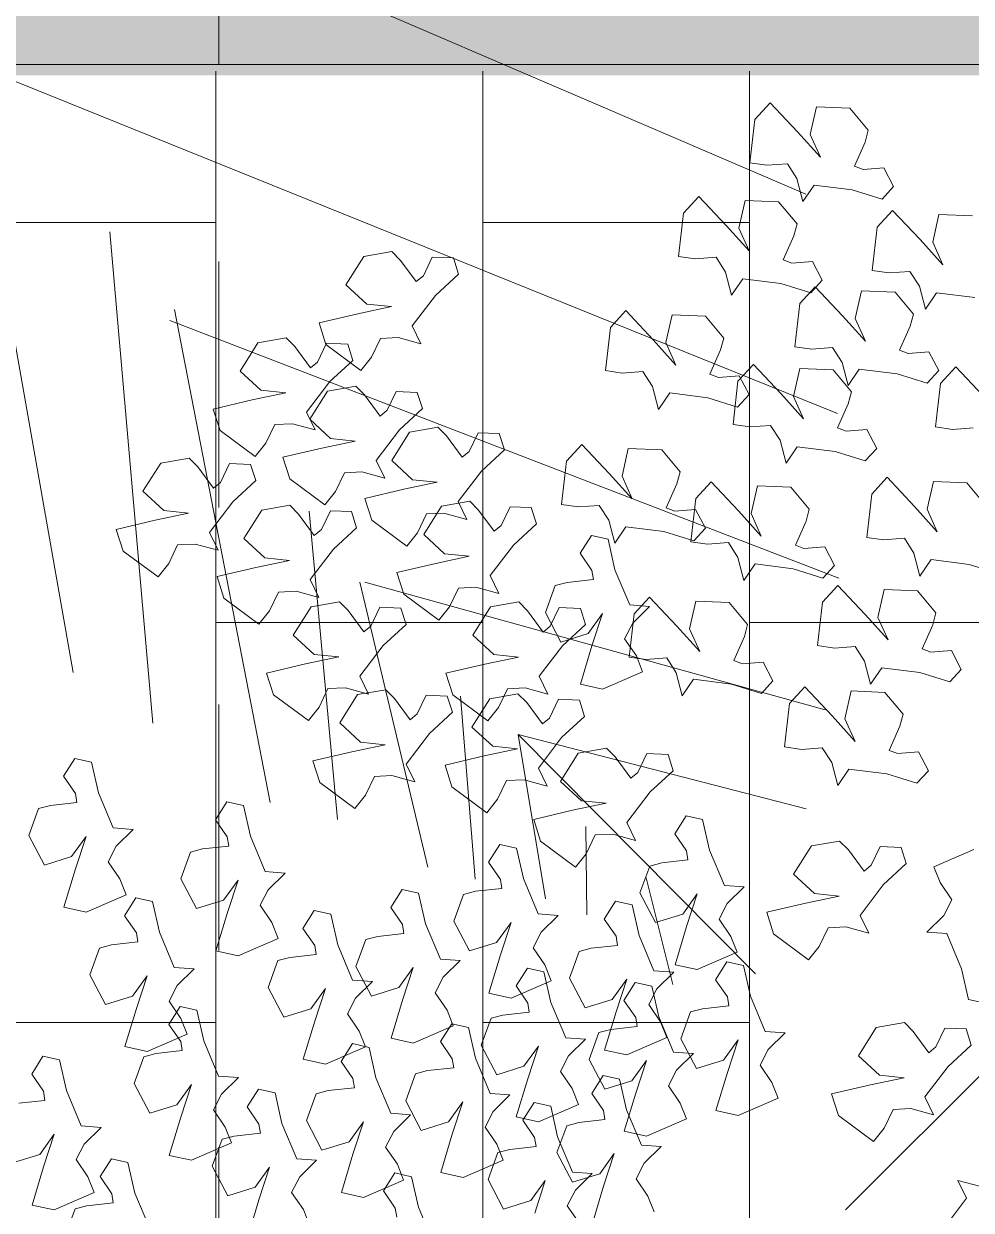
# Model space of a CAD drawing. Header units: metres. Extents: x 8 to 2416, y -346 to 476.
# Drawn here: x 26.952 to 27.434, y 45.972 to 46.574 of the extents above; entities that cross this region are included whole.
import ezdxf

# ---------------------------------------------------------------- set-up
doc = ezdxf.new("R2010")
doc.units = ezdxf.units.M
doc.linetypes.add('0', pattern=[0])
doc.linetypes.add('HIDDEN2', pattern=[0.1875, 0.125, -0.0625])
doc.layers.get('0').update_dxf_attribs({"color": 250, "linetype": '0', "lineweight": 20})
for name, color, linetype, lineweight in [('ARBOLES', 86, 'Continuous', 0), ('baños', 140, 'Continuous', 0), ('piso', 253, 'Continuous', 0)]:
    doc.layers.add(name, color=color, linetype=linetype, lineweight=lineweight)
doc.layers.add('grama', color=7, linetype='Continuous', lineweight=0, true_color=0x698c45)
doc.layers.add('Techos 1', color=7, linetype='HIDDEN2', lineweight=9, true_color=0x42391a)
doc.layers.add('hatch piso', color=253, linetype='Continuous', lineweight=0, transparency=0.7)

# ---------------------------------------------------------------- blocks, each defined once
blk = doc.blocks.new('palma a')
at = {"layer": 'ARBOLES', "color": 87, "true_color": 0x4f6a34}
for p, q in [((1165.58377, 91.1931), (1166.22926, 90.9156)), ((1165.69904, 91.00762), (1165.7683, 90.61453)), ((1165.6973, 91.0007), (1166.24912, 90.77763)), ((1165.79149, 90.89186), (1165.81845, 90.58264)), ((1165.82922, 90.83609), (1166.25003, 90.67403)), ((1165.83207, 90.84302), (1165.89236, 90.53274)), ((1166.24912, 90.77763), (1166.24912, 90.77763)), ((1165.91688, 90.71613), (1165.93474, 90.52216)), ((1165.9487, 90.67138), (1165.9914, 90.49217)), ((1165.95183, 90.6714), (1166.24144, 90.59107)), ((1166.01213, 90.59973), (1166.02122, 90.48449)), ((1166.04822, 90.57555), (1166.06558, 90.4721)), ((1166.04822, 90.57555), (1166.19757, 90.42492)), ((1166.04822, 90.57555), (1166.22954, 90.5288)), ((1166.09092, 90.51778), (1166.09141, 90.46204)), ((1166.12889, 90.48543), (1166.14564, 90.41831))]:
    blk.add_line(p, q, dxfattribs=at)
blk = doc.blocks.new('TREES')
at = {"layer": 'ARBOLES', "color": 252, "true_color": 0x8da178}
for p, q in [((-0.02161, 0.17486), (-0.02471, 0.17078)), ((-0.01485, 0.16891), (-0.02161, 0.17486)), ((-0.01112, 0.1749), (-0.01194, 0.16854)), ((-0.00358, 0.17531), (-0.01112, 0.1749)), ((0.00101, 0.17078), (-0.00358, 0.17531)), ((-0.02471, 0.17078), (-0.02491, 0.16095)), ((-0.00918, 0.16367), (-0.01485, 0.16891)), ((0.00054, 0.16802), (0.00101, 0.17078)), ((-0.01194, 0.16854), (-0.00918, 0.16367)), ((-0.00134, 0.16237), (0.00054, 0.16802)), ((-0.02491, 0.16095), (-0.02107, 0.16073)), ((-0.02107, 0.16073), (-0.01644, 0.16153)), ((-0.01644, 0.16153), (-0.014, 0.1584)), ((0.00066, 0.16182), (-0.00134, 0.16237)), ((0.00528, 0.16262), (0.00066, 0.16182)), ((0.00788, 0.15862), (0.00528, 0.16262)), ((-0.014, 0.1584), (-0.01216, 0.15338)), ((0.00556, 0.15556), (0.00788, 0.15862)), ((-0.01216, 0.15338), (-0.01, 0.1573)), ((-0.01, 0.1573), (-0.00136, 0.15702)), ((-0.00136, 0.15702), (0.00556, 0.15556)), ((-0.01762, 0.15277), (-0.02516, 0.15237)), ((-0.01303, 0.14824), (-0.01762, 0.15277)), ((0.00817, 0.15327), (0.00508, 0.14919)), ((0.01493, 0.14732), (0.00817, 0.15327)), ((0.01866, 0.15331), (0.01784, 0.14695)), ((0.0262, 0.15372), (0.01866, 0.15331)), ((-0.03565, 0.15233), (-0.03874, 0.14824)), ((-0.02889, 0.14637), (-0.03565, 0.15233)), ((-0.02516, 0.15237), (-0.02598, 0.146)), ((-0.03874, 0.14824), (-0.03895, 0.13841)), ((-0.01349, 0.14549), (-0.01303, 0.14824)), ((0.00508, 0.14919), (0.00487, 0.13936)), ((0.02061, 0.14208), (0.01493, 0.14732)), ((-0.02321, 0.14113), (-0.02889, 0.14637)), ((-0.02598, 0.146), (-0.02321, 0.14113)), ((-0.01538, 0.13983), (-0.01349, 0.14549)), ((0.01784, 0.14695), (0.02061, 0.14208)), ((-0.01338, 0.13928), (-0.01538, 0.13983)), ((-0.00875, 0.14008), (-0.01338, 0.13928)), ((-0.00616, 0.13608), (-0.00875, 0.14008)), ((0.00487, 0.13936), (0.00872, 0.13914)), ((0.00872, 0.13914), (0.01334, 0.13994)), ((0.01334, 0.13994), (0.01579, 0.13681)), ((-0.03895, 0.13841), (-0.0351, 0.1382)), ((-0.0351, 0.1382), (-0.03048, 0.139)), ((-0.03048, 0.139), (-0.02803, 0.13587)), ((0.01579, 0.13681), (0.01762, 0.13179)), ((-0.02803, 0.13587), (-0.0262, 0.13084)), ((-0.0262, 0.13084), (-0.02404, 0.13476)), ((-0.02404, 0.13476), (-0.01539, 0.13448)), ((-0.01539, 0.13448), (-0.00847, 0.13303)), ((-0.00759, 0.13449), (-0.01069, 0.1304)), ((-0.00847, 0.13303), (-0.00616, 0.13608)), ((-0.00083, 0.12853), (-0.00759, 0.13449)), ((0.0029, 0.13452), (0.00207, 0.12816)), ((0.01044, 0.13493), (0.0029, 0.13452)), ((0.01502, 0.1304), (0.01044, 0.13493)), ((0.01762, 0.13179), (0.01978, 0.13571)), ((0.01978, 0.13571), (0.02843, 0.13543)), ((-0.10965, 0.13172), (-0.11306, 0.12498)), ((-0.10343, 0.13343), (-0.10965, 0.13172)), ((-0.10127, 0.13165), (-0.10343, 0.13343)), ((-0.09732, 0.12719), (-0.10127, 0.13165)), ((-0.09422, 0.13305), (-0.09584, 0.12864)), ((-0.08946, 0.1333), (-0.09422, 0.13305)), ((-0.08797, 0.12976), (-0.08946, 0.1333)), ((-0.09584, 0.12864), (-0.09732, 0.12719)), ((-0.0927, 0.1245), (-0.08797, 0.12976)), ((-0.01069, 0.1304), (-0.01089, 0.12057)), ((0.00484, 0.12329), (-0.00083, 0.12853)), ((0.01456, 0.12764), (0.01502, 0.1304)), ((0.00207, 0.12816), (0.00484, 0.12329)), ((0.01267, 0.12199), (0.01456, 0.12764)), ((-0.11306, 0.12498), (-0.10796, 0.12109)), ((-0.09726, 0.11716), (-0.0927, 0.1245)), ((-0.04966, 0.12511), (-0.05276, 0.12102)), ((-0.0429, 0.11916), (-0.04966, 0.12511)), ((-0.03917, 0.12515), (-0.04, 0.11878)), ((-0.03163, 0.12556), (-0.03917, 0.12515)), ((-0.02704, 0.12103), (-0.03163, 0.12556)), ((-0.10236, 0.12105), (-0.10974, 0.11876)), ((-0.10796, 0.12109), (-0.10236, 0.12105)), ((-0.05276, 0.12102), (-0.05296, 0.11119)), ((-0.02751, 0.11827), (-0.02704, 0.12103)), ((-0.01089, 0.12057), (-0.00705, 0.12035)), ((-0.00705, 0.12035), (-0.00242, 0.12116)), ((-0.00242, 0.12116), (0.00002, 0.11803)), ((0.01467, 0.12144), (0.01267, 0.12199)), ((0.0193, 0.12224), (0.01467, 0.12144)), ((0.02189, 0.11824), (0.0193, 0.12224)), ((-0.10974, 0.11876), (-0.11827, 0.11588)), ((-0.03723, 0.11392), (-0.0429, 0.11916)), ((-0.04, 0.11878), (-0.03723, 0.11392)), ((-0.0294, 0.11262), (-0.02751, 0.11827)), ((0.00002, 0.11803), (0.00185, 0.113)), ((0.01958, 0.11519), (0.02189, 0.11824)), ((0.02569, 0.11947), (0.02259, 0.11538)), ((0.03245, 0.11351), (0.02569, 0.11947)), ((-0.11827, 0.11588), (-0.11628, 0.11116)), ((-0.09494, 0.11332), (-0.09726, 0.11716)), ((-0.01986, 0.11572), (-0.02296, 0.11163)), ((-0.0131, 0.10977), (-0.01986, 0.11572)), ((-0.00937, 0.11576), (-0.01019, 0.10939)), ((-0.00183, 0.11616), (-0.00937, 0.11576)), ((0.00276, 0.11163), (-0.00183, 0.11616)), ((0.00185, 0.113), (0.00402, 0.11692)), ((0.00402, 0.11692), (0.01266, 0.11664)), ((0.01266, 0.11664), (0.01958, 0.11519)), ((0.02259, 0.11538), (0.02239, 0.10555)), ((-0.10577, 0.10929), (-0.10414, 0.11369)), ((-0.10414, 0.11369), (-0.10021, 0.11425)), ((-0.10021, 0.11425), (-0.09494, 0.11332)), ((-0.0274, 0.11207), (-0.0294, 0.11262)), ((-0.02277, 0.11287), (-0.0274, 0.11207)), ((-0.02017, 0.10887), (-0.02277, 0.11287)), ((-0.13157, 0.11013), (-0.13498, 0.10339)), ((-0.12535, 0.11184), (-0.13157, 0.11013)), ((-0.12319, 0.11006), (-0.12535, 0.11184)), ((-0.11924, 0.1056), (-0.12319, 0.11006)), ((-0.11614, 0.11146), (-0.11776, 0.10705)), ((-0.11628, 0.11116), (-0.10787, 0.10607)), ((-0.11138, 0.11171), (-0.11614, 0.11146)), ((-0.10989, 0.10817), (-0.11138, 0.11171)), ((-0.05296, 0.11119), (-0.04912, 0.11098)), ((-0.04912, 0.11098), (-0.04449, 0.11178)), ((-0.04449, 0.11178), (-0.04205, 0.10865)), ((-0.02296, 0.11163), (-0.02316, 0.1018)), ((0.00229, 0.10888), (0.00276, 0.11163)), ((-0.11462, 0.10291), (-0.10989, 0.10817)), ((-0.10787, 0.10607), (-0.10577, 0.10929)), ((-0.04205, 0.10865), (-0.04022, 0.10362)), ((-0.04022, 0.10362), (-0.03805, 0.10755)), ((-0.03805, 0.10755), (-0.02941, 0.10727)), ((-0.02941, 0.10727), (-0.02249, 0.10581)), ((-0.02249, 0.10581), (-0.02017, 0.10887)), ((-0.00743, 0.10452), (-0.0131, 0.10977)), ((-0.01019, 0.10939), (-0.00743, 0.10452)), ((0.00041, 0.10322), (0.00229, 0.10888)), ((-0.11776, 0.10705), (-0.11924, 0.1056)), ((0.02239, 0.10555), (0.02623, 0.10534)), ((0.02623, 0.10534), (0.03086, 0.10614)), ((-0.13498, 0.10339), (-0.12988, 0.0995)), ((-0.11918, 0.09557), (-0.11462, 0.10291)), ((-0.10869, 0.10246), (-0.11491, 0.10075)), ((-0.10654, 0.10068), (-0.10869, 0.10246)), ((-0.09949, 0.10209), (-0.10111, 0.09768)), ((-0.09473, 0.10233), (-0.09949, 0.10209)), ((-0.09324, 0.0988), (-0.09473, 0.10233)), ((-0.02316, 0.1018), (-0.01932, 0.10159)), ((-0.01932, 0.10159), (-0.01469, 0.10239)), ((-0.01469, 0.10239), (-0.01225, 0.09926)), ((0.0024, 0.10267), (0.00041, 0.10322)), ((0.00703, 0.10347), (0.0024, 0.10267)), ((0.00963, 0.09947), (0.00703, 0.10347)), ((-0.12428, 0.09946), (-0.13166, 0.09717)), ((-0.12988, 0.0995), (-0.12428, 0.09946)), ((-0.11491, 0.10075), (-0.11833, 0.09402)), ((-0.10259, 0.09622), (-0.10654, 0.10068)), ((-0.01225, 0.09926), (-0.01041, 0.09423)), ((0.00731, 0.09642), (0.00963, 0.09947)), ((-0.13166, 0.09717), (-0.14019, 0.09429)), ((-0.10111, 0.09768), (-0.10259, 0.09622)), ((-0.09796, 0.09354), (-0.09324, 0.0988)), ((-0.01041, 0.09423), (-0.00825, 0.09816)), ((-0.00825, 0.09816), (0.00039, 0.09787)), ((0.00039, 0.09787), (0.00731, 0.09642)), ((-0.14019, 0.09429), (-0.1382, 0.08957)), ((-0.11686, 0.09173), (-0.11918, 0.09557)), ((-0.11833, 0.09402), (-0.11323, 0.09013)), ((-0.08941, 0.09494), (-0.09563, 0.09324)), ((-0.08726, 0.09316), (-0.08941, 0.09494)), ((-0.08021, 0.09457), (-0.08183, 0.09016)), ((-0.07545, 0.09481), (-0.08021, 0.09457)), ((-0.07396, 0.09128), (-0.07545, 0.09481)), ((-0.05666, 0.09413), (-0.05976, 0.09004)), ((-0.0499, 0.08818), (-0.05666, 0.09413)), ((-0.04617, 0.09417), (-0.04699, 0.0878)), ((-0.03863, 0.09457), (-0.04617, 0.09417)), ((-0.03404, 0.09004), (-0.03863, 0.09457)), ((-0.12768, 0.0877), (-0.12606, 0.0921)), ((-0.12606, 0.0921), (-0.12213, 0.09266)), ((-0.12213, 0.09266), (-0.11686, 0.09173)), ((-0.10253, 0.08619), (-0.09796, 0.09354)), ((-0.09563, 0.09324), (-0.09905, 0.0865)), ((-0.0833, 0.0887), (-0.08726, 0.09316)), ((-0.07868, 0.08602), (-0.07396, 0.09128)), ((0.01256, 0.09318), (0.00946, 0.08909)), ((0.01932, 0.08723), (0.01256, 0.09318)), ((0.02305, 0.09322), (0.02222, 0.08685)), ((0.03059, 0.09363), (0.02305, 0.09322)), ((0.03517, 0.08909), (0.03059, 0.09363)), ((-0.1382, 0.08957), (-0.12979, 0.08448)), ((-0.10763, 0.09009), (-0.11501, 0.08779)), ((-0.11323, 0.09013), (-0.10763, 0.09009)), ((-0.08183, 0.09016), (-0.0833, 0.0887)), ((-0.05976, 0.09004), (-0.05996, 0.08021)), ((-0.03451, 0.08729), (-0.03404, 0.09004)), ((-0.02688, 0.08848), (-0.02998, 0.0844)), ((-0.02012, 0.08253), (-0.02688, 0.08848)), ((-0.01639, 0.08852), (-0.01721, 0.08216)), ((-0.00885, 0.08893), (-0.01639, 0.08852)), ((-0.00426, 0.0844), (-0.00885, 0.08893)), ((0.00946, 0.08909), (0.00926, 0.07926)), ((-0.12979, 0.08448), (-0.12768, 0.0877)), ((-0.11501, 0.08779), (-0.12354, 0.08492)), ((-0.10021, 0.08235), (-0.10253, 0.08619)), ((-0.09905, 0.0865), (-0.09394, 0.08261)), ((-0.08324, 0.07867), (-0.07868, 0.08602)), ((-0.04423, 0.08293), (-0.0499, 0.08818)), ((-0.04699, 0.0878), (-0.04423, 0.08293)), ((-0.03639, 0.08163), (-0.03451, 0.08729)), ((0.02499, 0.08198), (0.01932, 0.08723)), ((0.02222, 0.08685), (0.02499, 0.08198)), ((-0.12354, 0.08492), (-0.12155, 0.08019)), ((-0.10941, 0.08273), (-0.10548, 0.08328)), ((-0.10548, 0.08328), (-0.10021, 0.08235)), ((-0.02998, 0.0844), (-0.03018, 0.07457)), ((-0.00472, 0.08164), (-0.00426, 0.0844)), ((-0.15083, 0.08104), (-0.15425, 0.07431)), ((-0.14461, 0.08275), (-0.15083, 0.08104)), ((-0.14246, 0.08097), (-0.14461, 0.08275)), ((-0.13851, 0.07651), (-0.14246, 0.08097)), ((-0.13541, 0.08237), (-0.13703, 0.07796)), ((-0.13065, 0.08262), (-0.13541, 0.08237)), ((-0.12916, 0.07909), (-0.13065, 0.08262)), ((-0.11103, 0.07832), (-0.10941, 0.08273)), ((-0.08835, 0.08257), (-0.09572, 0.08028)), ((-0.09394, 0.08261), (-0.08835, 0.08257)), ((-0.05612, 0.08), (-0.05149, 0.0808)), ((-0.05149, 0.0808), (-0.04905, 0.07767)), ((-0.0344, 0.08108), (-0.03639, 0.08163)), ((-0.02977, 0.08188), (-0.0344, 0.08108)), ((-0.02717, 0.07788), (-0.02977, 0.08188)), ((-0.01445, 0.07729), (-0.02012, 0.08253)), ((-0.01721, 0.08216), (-0.01445, 0.07729)), ((-0.00661, 0.07599), (-0.00472, 0.08164)), ((-0.13703, 0.07796), (-0.13851, 0.07651)), ((-0.13388, 0.07382), (-0.12916, 0.07909)), ((-0.12155, 0.08019), (-0.11314, 0.0751)), ((-0.11314, 0.0751), (-0.11103, 0.07832)), ((-0.09572, 0.08028), (-0.10426, 0.0774)), ((-0.08066, 0.07898), (-0.08688, 0.07727)), ((-0.08093, 0.07484), (-0.08324, 0.07867)), ((-0.07851, 0.0772), (-0.08066, 0.07898)), ((-0.07146, 0.0786), (-0.07308, 0.07419)), ((-0.0667, 0.07885), (-0.07146, 0.0786)), ((-0.06521, 0.07532), (-0.0667, 0.07885)), ((-0.05996, 0.08021), (-0.05612, 0.08)), ((-0.04905, 0.07767), (-0.04722, 0.07264)), ((-0.02949, 0.07483), (-0.02717, 0.07788)), ((0.00926, 0.07926), (0.0131, 0.07905)), ((0.0131, 0.07905), (0.01773, 0.07985)), ((0.01773, 0.07985), (0.02017, 0.07672)), ((-0.10426, 0.0774), (-0.10227, 0.07267)), ((-0.09175, 0.0708), (-0.09013, 0.07521)), ((-0.08688, 0.07727), (-0.0903, 0.07054)), ((-0.09013, 0.07521), (-0.0862, 0.07576)), ((-0.0862, 0.07576), (-0.08093, 0.07484)), ((-0.07456, 0.07274), (-0.07851, 0.0772)), ((-0.06993, 0.07005), (-0.06521, 0.07532)), ((-0.04722, 0.07264), (-0.04505, 0.07657)), ((-0.04505, 0.07657), (-0.03641, 0.07628)), ((-0.03641, 0.07628), (-0.02949, 0.07483)), ((-0.02634, 0.07435), (-0.02171, 0.07515)), ((-0.02171, 0.07515), (-0.01926, 0.07202)), ((-0.00461, 0.07544), (-0.00661, 0.07599)), ((0.00002, 0.07624), (-0.00461, 0.07544)), ((0.00261, 0.07224), (0.00002, 0.07624)), ((0.02017, 0.07672), (0.022, 0.07169)), ((0.022, 0.07169), (0.02417, 0.07562)), ((0.02417, 0.07562), (0.03281, 0.07534)), ((0.03281, 0.07534), (0.03973, 0.07388)), ((-0.15425, 0.07431), (-0.14915, 0.07041)), ((-0.13844, 0.06648), (-0.13388, 0.07382)), ((-0.12718, 0.07257), (-0.1306, 0.06584)), ((-0.12096, 0.07428), (-0.12718, 0.07257)), ((-0.11881, 0.0725), (-0.12096, 0.07428)), ((-0.11486, 0.06804), (-0.11881, 0.0725)), ((-0.11176, 0.0739), (-0.11338, 0.0695)), ((-0.107, 0.07415), (-0.11176, 0.0739)), ((-0.10551, 0.07062), (-0.107, 0.07415)), ((-0.10227, 0.07267), (-0.09385, 0.06758)), ((-0.07308, 0.07419), (-0.07456, 0.07274)), ((-0.0526, 0.07388), (-0.05477, 0.06963)), ((-0.0488, 0.0734), (-0.0526, 0.07388)), ((-0.0466, 0.06668), (-0.0488, 0.0734)), ((-0.03018, 0.07457), (-0.02634, 0.07435)), ((-0.14355, 0.07037), (-0.15093, 0.06808)), ((-0.14915, 0.07041), (-0.14355, 0.07037)), ((-0.11023, 0.06535), (-0.10551, 0.07062)), ((-0.09385, 0.06758), (-0.09175, 0.0708)), ((-0.0903, 0.07054), (-0.0852, 0.06664)), ((-0.07449, 0.06271), (-0.06993, 0.07005)), ((-0.05477, 0.06963), (-0.05176, 0.06602)), ((-0.01926, 0.07202), (-0.01743, 0.06699)), ((-0.01743, 0.06699), (-0.01527, 0.07092)), ((-0.01527, 0.07092), (-0.00663, 0.07064)), ((-0.00663, 0.07064), (0.00029, 0.06918)), ((0.00029, 0.06918), (0.00261, 0.07224)), ((-0.15093, 0.06808), (-0.15946, 0.0652)), ((-0.11338, 0.0695), (-0.11486, 0.06804)), ((0.00379, 0.06784), (0.00069, 0.06375)), ((0.01055, 0.06189), (0.00379, 0.06784)), ((0.01428, 0.06788), (0.01346, 0.06151)), ((0.02182, 0.06829), (0.01428, 0.06788)), ((0.02641, 0.06375), (0.02182, 0.06829)), ((-0.15946, 0.0652), (-0.15747, 0.06048)), ((-0.13613, 0.06264), (-0.13844, 0.06648)), ((-0.1306, 0.06584), (-0.1255, 0.06194)), ((-0.1148, 0.05801), (-0.11023, 0.06535)), ((-0.08697, 0.06431), (-0.09551, 0.06143)), ((-0.0796, 0.0666), (-0.08697, 0.06431)), ((-0.0852, 0.06664), (-0.0796, 0.0666)), ((-0.05176, 0.06602), (-0.05124, 0.06402)), ((-0.04252, 0.05906), (-0.0466, 0.06668)), ((-0.14695, 0.05861), (-0.14533, 0.06302)), ((-0.14533, 0.06302), (-0.1414, 0.06357)), ((-0.1414, 0.06357), (-0.13613, 0.06264)), ((-0.1199, 0.0619), (-0.12728, 0.05961)), ((-0.1255, 0.06194), (-0.1199, 0.0619)), ((-0.07218, 0.05887), (-0.07449, 0.06271)), ((-0.0597, 0.06185), (-0.06133, 0.05561)), ((-0.05708, 0.06282), (-0.0597, 0.06185)), ((-0.05124, 0.06402), (-0.05708, 0.06282)), ((-0.02023, 0.06172), (-0.02777, 0.06131)), ((-0.01564, 0.05718), (-0.02023, 0.06172)), ((0.00069, 0.06375), (0.00049, 0.05392)), ((0.01622, 0.05665), (0.01055, 0.06189)), ((0.02594, 0.061), (0.02641, 0.06375)), ((-0.15747, 0.06048), (-0.14906, 0.05539)), ((-0.12728, 0.05961), (-0.13581, 0.05674)), ((-0.09551, 0.06143), (-0.09352, 0.05671)), ((-0.083, 0.05484), (-0.08138, 0.05925)), ((-0.08138, 0.05925), (-0.07745, 0.0598)), ((-0.07745, 0.0598), (-0.07218, 0.05887)), ((-0.03804, 0.05914), (-0.04252, 0.05906)), ((-0.04148, 0.05504), (-0.03804, 0.05914)), ((-0.03826, 0.06127), (-0.04136, 0.05718)), ((-0.0315, 0.05532), (-0.03826, 0.06127)), ((-0.02777, 0.06131), (-0.02859, 0.05494)), ((0.01346, 0.06151), (0.01622, 0.05665)), ((0.02406, 0.05535), (0.02594, 0.061)), ((-0.14906, 0.05539), (-0.14695, 0.05861)), ((-0.13581, 0.05674), (-0.13382, 0.05201)), ((-0.11248, 0.05417), (-0.1148, 0.05801)), ((-0.09352, 0.05671), (-0.08511, 0.05162)), ((-0.06751, 0.05739), (-0.07373, 0.05568)), ((-0.06536, 0.05561), (-0.06751, 0.05739)), ((-0.05831, 0.05701), (-0.05993, 0.0526)), ((-0.05355, 0.05726), (-0.05831, 0.05701)), ((-0.05206, 0.05373), (-0.05355, 0.05726)), ((-0.05128, 0.05175), (-0.04845, 0.05658)), ((-0.04845, 0.05658), (-0.05015, 0.04905)), ((-0.04136, 0.05718), (-0.04156, 0.04735)), ((-0.01611, 0.05443), (-0.01564, 0.05718)), ((-0.1233, 0.05014), (-0.12168, 0.05455)), ((-0.12168, 0.05455), (-0.11775, 0.0551)), ((-0.11775, 0.0551), (-0.11248, 0.05417)), ((-0.10781, 0.05364), (-0.11403, 0.05193)), ((-0.10566, 0.05186), (-0.10781, 0.05364)), ((-0.08511, 0.05162), (-0.083, 0.05484)), ((-0.07373, 0.05568), (-0.07715, 0.04895)), ((-0.0614, 0.05115), (-0.06536, 0.05561)), ((-0.06133, 0.05561), (-0.0572, 0.04928)), ((-0.05678, 0.04846), (-0.05206, 0.05373)), ((-0.04297, 0.05136), (-0.04148, 0.05504)), ((-0.02583, 0.05007), (-0.0315, 0.05532)), ((-0.02859, 0.05494), (-0.02583, 0.05007)), ((-0.01799, 0.04878), (-0.01611, 0.05443)), ((0.00049, 0.05392), (0.00433, 0.05371)), ((0.00433, 0.05371), (0.00896, 0.05451)), ((0.00896, 0.05451), (0.0114, 0.05138)), ((0.02605, 0.0548), (0.02406, 0.05535)), ((0.03068, 0.0556), (0.02605, 0.0548)), ((0.03328, 0.0516), (0.03068, 0.0556)), ((-0.13382, 0.05201), (-0.12541, 0.04692)), ((-0.11403, 0.05193), (-0.11745, 0.0452)), ((-0.1017, 0.0474), (-0.10566, 0.05186)), ((-0.09861, 0.05326), (-0.10023, 0.04885)), ((-0.09385, 0.05351), (-0.09861, 0.05326)), ((-0.09236, 0.04998), (-0.09385, 0.05351)), ((-0.05993, 0.0526), (-0.0614, 0.05115)), ((-0.0572, 0.04928), (-0.05128, 0.05175)), ((-0.03996, 0.04775), (-0.04297, 0.05136)), ((0.0114, 0.05138), (0.01324, 0.04635)), ((0.03096, 0.04854), (0.03328, 0.0516)), ((-0.12541, 0.04692), (-0.1233, 0.05014)), ((-0.10023, 0.04885), (-0.1017, 0.0474)), ((-0.09708, 0.04471), (-0.09236, 0.04998)), ((-0.07715, 0.04895), (-0.07204, 0.04505)), ((-0.06134, 0.04112), (-0.05678, 0.04846)), ((-0.05015, 0.04905), (-0.05193, 0.04022)), ((-0.016, 0.04822), (-0.01799, 0.04878)), ((-0.01137, 0.04902), (-0.016, 0.04822)), ((-0.00877, 0.04502), (-0.01137, 0.04902)), ((0.01324, 0.04635), (0.0154, 0.05028)), ((0.0154, 0.05028), (0.02404, 0.05)), ((0.02404, 0.05), (0.03096, 0.04854)), ((-0.04156, 0.04735), (-0.03772, 0.04714)), ((-0.03822, 0.04432), (-0.03996, 0.04775)), ((-0.03772, 0.04714), (-0.03309, 0.04794)), ((-0.03309, 0.04794), (-0.03065, 0.04481)), ((-0.11745, 0.0452), (-0.11235, 0.0413)), ((-0.10164, 0.03737), (-0.09708, 0.04471)), ((-0.06645, 0.04501), (-0.07382, 0.04272)), ((-0.07204, 0.04505), (-0.06645, 0.04501)), ((-0.04684, 0.03958), (-0.03822, 0.04432)), ((-0.03065, 0.04481), (-0.02881, 0.03978)), ((-0.02881, 0.03978), (-0.02665, 0.04371)), ((-0.02665, 0.04371), (-0.01801, 0.04343)), ((-0.01801, 0.04343), (-0.01109, 0.04197)), ((-0.01109, 0.04197), (-0.00877, 0.04502)), ((-0.00146, 0.04438), (-0.00456, 0.04029)), ((0.0053, 0.03842), (-0.00146, 0.04438)), ((0.00903, 0.04442), (0.00821, 0.03805)), ((0.01657, 0.04482), (0.00903, 0.04442)), ((0.02116, 0.04029), (0.01657, 0.04482)), ((-0.10675, 0.04126), (-0.11412, 0.03897)), ((-0.11235, 0.0413), (-0.10675, 0.04126)), ((-0.07382, 0.04272), (-0.08236, 0.03984)), ((-0.05903, 0.03728), (-0.06134, 0.04112)), ((-0.05193, 0.04022), (-0.04684, 0.03958)), ((-0.00456, 0.04029), (-0.00476, 0.03046)), ((0.02069, 0.03754), (0.02116, 0.04029)), ((-0.11412, 0.03897), (-0.12266, 0.03609)), ((-0.08236, 0.03984), (-0.08037, 0.03512)), ((-0.06985, 0.03325), (-0.06823, 0.03766)), ((-0.06823, 0.03766), (-0.0643, 0.03821)), ((-0.0643, 0.03821), (-0.05903, 0.03728)), ((0.01097, 0.03318), (0.0053, 0.03842)), ((0.00821, 0.03805), (0.01097, 0.03318)), ((0.01881, 0.03188), (0.02069, 0.03754)), ((-0.12266, 0.03609), (-0.12067, 0.03137)), ((-0.09554, 0.03487), (-0.10176, 0.03316)), ((-0.09933, 0.03353), (-0.10164, 0.03737)), ((-0.09339, 0.03309), (-0.09554, 0.03487)), ((-0.08037, 0.03512), (-0.07195, 0.03003)), ((-0.07198, 0.03504), (-0.0754, 0.0283)), ((-0.06576, 0.03674), (-0.07198, 0.03504)), ((-0.06361, 0.03497), (-0.06576, 0.03674)), ((-0.05965, 0.03051), (-0.06361, 0.03497)), ((-0.05656, 0.03637), (-0.05818, 0.03196)), ((-0.0518, 0.03662), (-0.05656, 0.03637)), ((-0.05031, 0.03308), (-0.0518, 0.03662)), ((-0.11015, 0.0295), (-0.10853, 0.03391)), ((-0.10853, 0.03391), (-0.1046, 0.03446)), ((-0.10176, 0.03316), (-0.10518, 0.02643)), ((-0.1046, 0.03446), (-0.09933, 0.03353)), ((-0.08944, 0.02863), (-0.09339, 0.03309)), ((-0.08634, 0.03449), (-0.08796, 0.03009)), ((-0.08158, 0.03474), (-0.08634, 0.03449)), ((-0.08009, 0.03121), (-0.08158, 0.03474)), ((-0.07195, 0.03003), (-0.06985, 0.03325)), ((-0.05503, 0.02782), (-0.05031, 0.03308)), ((0.02543, 0.03213), (0.02081, 0.03133)), ((0.02803, 0.02813), (0.02543, 0.03213)), ((-0.12067, 0.03137), (-0.11226, 0.02628)), ((-0.11226, 0.02628), (-0.11015, 0.0295)), ((-0.08796, 0.03009), (-0.08944, 0.02863)), ((-0.08481, 0.02594), (-0.08009, 0.03121)), ((-0.05818, 0.03196), (-0.05965, 0.03051)), ((-0.00476, 0.03046), (-0.00092, 0.03025)), ((-0.00092, 0.03025), (0.00371, 0.03105)), ((0.00371, 0.03105), (0.00615, 0.02792)), ((0.02081, 0.03133), (0.01881, 0.03188)), ((-0.0754, 0.0283), (-0.07029, 0.02441)), ((-0.05959, 0.02047), (-0.05503, 0.02782)), ((0.00615, 0.02792), (0.00799, 0.02289)), ((0.00799, 0.02289), (0.01015, 0.02681)), ((0.01015, 0.02681), (0.01879, 0.02653)), ((0.02571, 0.02508), (0.02803, 0.02813)), ((-0.10518, 0.02643), (-0.10008, 0.02253)), ((-0.08938, 0.0186), (-0.08481, 0.02594)), ((-0.0647, 0.02437), (-0.07207, 0.02208)), ((-0.07029, 0.02441), (-0.0647, 0.02437)), ((-0.05095, 0.0247), (-0.05436, 0.01796)), ((-0.04473, 0.0264), (-0.05095, 0.0247)), ((-0.04257, 0.02462), (-0.04473, 0.0264)), ((-0.03862, 0.02016), (-0.04257, 0.02462)), ((-0.03552, 0.02603), (-0.03714, 0.02162)), ((-0.03076, 0.02627), (-0.03552, 0.02603)), ((-0.02927, 0.02274), (-0.03076, 0.02627)), ((0.01879, 0.02653), (0.02571, 0.02508)), ((-0.09448, 0.0225), (-0.10186, 0.0202)), ((-0.10008, 0.02253), (-0.09448, 0.0225)), ((-0.07207, 0.02208), (-0.08061, 0.0192)), ((-0.03714, 0.02162), (-0.03862, 0.02016)), ((-0.03399, 0.01748), (-0.02927, 0.02274)), ((-0.10186, 0.0202), (-0.11039, 0.01733)), ((-0.08061, 0.0192), (-0.07862, 0.01447)), ((-0.05728, 0.01664), (-0.05959, 0.02047)), ((-0.11039, 0.01733), (-0.1084, 0.0126)), ((-0.08706, 0.01476), (-0.08938, 0.0186)), ((-0.0681, 0.01261), (-0.06648, 0.01701)), ((-0.06648, 0.01701), (-0.06255, 0.01757)), ((-0.06255, 0.01757), (-0.05728, 0.01664)), ((-0.05436, 0.01796), (-0.04926, 0.01407)), ((-0.03856, 0.01013), (-0.03399, 0.01748)), ((-0.09788, 0.01073), (-0.09626, 0.01514)), ((-0.09626, 0.01514), (-0.09233, 0.01569)), ((-0.09233, 0.01569), (-0.08706, 0.01476)), ((-0.07862, 0.01447), (-0.07021, 0.00938)), ((-0.04366, 0.01403), (-0.05104, 0.01174)), ((-0.04926, 0.01407), (-0.04366, 0.01403)), ((-0.16389, 0.01286), (-0.16606, 0.00861)), ((-0.16009, 0.01238), (-0.16389, 0.01286)), ((-0.15789, 0.00566), (-0.16009, 0.01238)), ((-0.1084, 0.0126), (-0.09999, 0.00751)), ((-0.09999, 0.00751), (-0.09788, 0.01073)), ((-0.07021, 0.00938), (-0.0681, 0.01261)), ((-0.05104, 0.01174), (-0.05957, 0.00886)), ((-0.02543, 0.01286), (-0.0276, 0.00861)), ((-0.02163, 0.01238), (-0.02543, 0.01286)), ((-0.01943, 0.00566), (-0.02163, 0.01238)), ((0.03991, 0.01142), (0.03129, 0.00668)), ((-0.16606, 0.00861), (-0.16305, 0.005)), ((-0.05957, 0.00886), (-0.05758, 0.00413)), ((-0.03624, 0.0063), (-0.03856, 0.01013)), ((-0.0276, 0.00861), (-0.02459, 0.005)), ((0.00337, 0.00875), (-0.00005, 0.00202)), ((0.00959, 0.01046), (0.00337, 0.00875)), ((0.01174, 0.00868), (0.00959, 0.01046)), ((0.0157, 0.00422), (0.01174, 0.00868)), ((0.0188, 0.01008), (0.01717, 0.00567)), ((0.02356, 0.01033), (0.0188, 0.01008)), ((0.02504, 0.0068), (0.02356, 0.01033)), ((-0.15381, -0.00196), (-0.15789, 0.00566)), ((-0.12884, 0.00629), (-0.13101, 0.00204)), ((-0.12504, 0.00581), (-0.12884, 0.00629)), ((-0.12284, -0.00091), (-0.12504, 0.00581)), ((-0.04706, 0.00226), (-0.04544, 0.00667)), ((-0.04544, 0.00667), (-0.04151, 0.00722)), ((-0.04151, 0.00722), (-0.03624, 0.0063)), ((-0.01535, -0.00196), (-0.01943, 0.00566)), ((0.01717, 0.00567), (0.0157, 0.00422)), ((0.02032, 0.00153), (0.02504, 0.0068)), ((0.03129, 0.00668), (0.03303, 0.00325)), ((-0.16253, 0.003), (-0.16837, 0.0018)), ((-0.16305, 0.005), (-0.16253, 0.003)), ((-0.05758, 0.00413), (-0.04917, -0.00096)), ((-0.02407, 0.003), (-0.02991, 0.0018)), ((-0.02459, 0.005), (-0.02407, 0.003)), ((0.03303, 0.00325), (0.03604, -0.00036)), ((-0.17098, 0.00083), (-0.17261, -0.00541)), ((-0.16837, 0.0018), (-0.17098, 0.00083)), ((-0.13101, 0.00204), (-0.128, -0.00157)), ((-0.06662, 0.00254), (-0.06879, -0.00171)), ((-0.06282, 0.00206), (-0.06662, 0.00254)), ((-0.06062, -0.00466), (-0.06282, 0.00206)), ((-0.04917, -0.00096), (-0.04706, 0.00226)), ((-0.03253, 0.00083), (-0.03416, -0.00541)), ((-0.02991, 0.0018), (-0.03253, 0.00083)), ((-0.00005, 0.00202), (0.00506, -0.00188)), ((0.01576, -0.00581), (0.02032, 0.00153)), ((-0.14933, -0.00188), (-0.15381, -0.00196)), ((-0.15277, -0.00598), (-0.14933, -0.00188)), ((-0.128, -0.00157), (-0.12748, -0.00357)), ((-0.11876, -0.00854), (-0.12284, -0.00091)), ((-0.06879, -0.00171), (-0.06578, -0.00532)), ((-0.01087, -0.00188), (-0.01535, -0.00196)), ((-0.01431, -0.00598), (-0.01087, -0.00188)), ((0.01066, -0.00192), (0.00328, -0.00421)), ((0.00506, -0.00188), (0.01066, -0.00192)), ((0.03604, -0.00036), (0.03455, -0.00404)), ((-0.16257, -0.00927), (-0.15973, -0.00444)), ((-0.15973, -0.00444), (-0.16144, -0.01197)), ((-0.13332, -0.00477), (-0.13593, -0.00574)), ((-0.12748, -0.00357), (-0.13332, -0.00477)), ((-0.06578, -0.00532), (-0.06526, -0.00732)), ((-0.05654, -0.01229), (-0.06062, -0.00466)), ((-0.02411, -0.00927), (-0.02128, -0.00444)), ((-0.02128, -0.00444), (-0.02298, -0.01197)), ((0.00328, -0.00421), (-0.00526, -0.00709)), ((0.03455, -0.00404), (0.03111, -0.00814)), ((-0.17261, -0.00541), (-0.16849, -0.01174)), ((-0.15426, -0.00966), (-0.15277, -0.00598)), ((-0.13593, -0.00574), (-0.13756, -0.01198)), ((-0.06526, -0.00732), (-0.0711, -0.00852)), ((-0.03945, -0.0078), (-0.04162, -0.01205)), ((-0.03565, -0.00828), (-0.03945, -0.0078)), ((-0.03416, -0.00541), (-0.03004, -0.01174)), ((-0.0158, -0.00966), (-0.01431, -0.00598)), ((-0.00526, -0.00709), (-0.00327, -0.01181)), ((0.01808, -0.00965), (0.01576, -0.00581)), ((-0.16849, -0.01174), (-0.16257, -0.00927)), ((-0.15125, -0.01327), (-0.15426, -0.00966)), ((-0.11428, -0.00845), (-0.11876, -0.00854)), ((-0.11772, -0.01255), (-0.11428, -0.00845)), ((-0.08765, -0.00968), (-0.08982, -0.01393)), ((-0.08385, -0.01016), (-0.08765, -0.00968)), ((-0.08165, -0.01688), (-0.08385, -0.01016)), ((-0.07371, -0.00949), (-0.07534, -0.01573)), ((-0.0711, -0.00852), (-0.07371, -0.00949)), ((-0.03345, -0.015), (-0.03565, -0.00828)), ((-0.03004, -0.01174), (-0.02411, -0.00927)), ((-0.01279, -0.01327), (-0.0158, -0.00966)), ((0.00725, -0.01368), (0.00887, -0.00927)), ((0.00887, -0.00927), (0.0128, -0.00872)), ((0.0128, -0.00872), (0.01808, -0.00965)), ((0.03111, -0.00814), (0.03559, -0.00805)), ((0.03559, -0.00805), (0.03967, -0.01568)), ((-0.16144, -0.01197), (-0.16321, -0.0208)), ((-0.14951, -0.0167), (-0.15125, -0.01327)), ((-0.13756, -0.01198), (-0.13344, -0.01831)), ((-0.12752, -0.01584), (-0.12468, -0.01101)), ((-0.12468, -0.01101), (-0.12639, -0.01854)), ((-0.1192, -0.01623), (-0.11772, -0.01255)), ((-0.05206, -0.0122), (-0.05654, -0.01229)), ((-0.0555, -0.0163), (-0.05206, -0.0122)), ((-0.04162, -0.01205), (-0.03861, -0.01566)), ((-0.02298, -0.01197), (-0.02476, -0.0208)), ((-0.01106, -0.0167), (-0.01279, -0.01327)), ((-0.00327, -0.01181), (0.00515, -0.0169)), ((-0.13344, -0.01831), (-0.12752, -0.01584)), ((-0.08982, -0.01393), (-0.08681, -0.01753)), ((-0.07534, -0.01573), (-0.07122, -0.02206)), ((-0.0653, -0.01959), (-0.06246, -0.01476)), ((-0.06246, -0.01476), (-0.06417, -0.02229)), ((-0.03861, -0.01566), (-0.03809, -0.01767)), ((-0.02937, -0.02263), (-0.03345, -0.015)), ((0.00515, -0.0169), (0.00725, -0.01368)), ((0.03967, -0.01568), (0.04187, -0.0224)), ((-0.15813, -0.02144), (-0.14951, -0.0167)), ((-0.14724, -0.01718), (-0.14941, -0.02142)), ((-0.14344, -0.01766), (-0.14724, -0.01718)), ((-0.14124, -0.02438), (-0.14344, -0.01766)), ((-0.12639, -0.01854), (-0.12816, -0.02737)), ((-0.1162, -0.01984), (-0.1192, -0.01623)), ((-0.10692, -0.01625), (-0.10909, -0.0205)), ((-0.10312, -0.01673), (-0.10692, -0.01625)), ((-0.10092, -0.02345), (-0.10312, -0.01673)), ((-0.08681, -0.01753), (-0.08629, -0.01954)), ((-0.07757, -0.0245), (-0.08165, -0.01688)), ((-0.05698, -0.01998), (-0.0555, -0.0163)), ((-0.03809, -0.01767), (-0.04393, -0.01886)), ((-0.01967, -0.02144), (-0.01106, -0.0167)), ((-0.16321, -0.0208), (-0.15813, -0.02144)), ((-0.11446, -0.02327), (-0.1162, -0.01984)), ((-0.10909, -0.0205), (-0.10608, -0.02411)), ((-0.09213, -0.02073), (-0.09475, -0.02171)), ((-0.08629, -0.01954), (-0.09213, -0.02073)), ((-0.07122, -0.02206), (-0.0653, -0.01959)), ((-0.05398, -0.02359), (-0.05698, -0.01998)), ((-0.04654, -0.01983), (-0.04818, -0.02607)), ((-0.04393, -0.01886), (-0.04654, -0.01983)), ((-0.02476, -0.0208), (-0.01967, -0.02144)), ((-0.01317, -0.01907), (-0.01533, -0.02332)), ((-0.00936, -0.01955), (-0.01317, -0.01907)), ((-0.00716, -0.02627), (-0.00936, -0.01955)), ((-0.14941, -0.02142), (-0.1464, -0.02503)), ((-0.12307, -0.02801), (-0.11446, -0.02327)), ((-0.09684, -0.03107), (-0.10092, -0.02345)), ((-0.09475, -0.02171), (-0.09638, -0.02795)), ((-0.06417, -0.02229), (-0.06594, -0.03112)), ((-0.05224, -0.02702), (-0.05398, -0.02359)), ((-0.02489, -0.02254), (-0.02937, -0.02263)), ((-0.02833, -0.02664), (-0.02489, -0.02254)), ((-0.01533, -0.02332), (-0.01233, -0.02693)), ((0.04187, -0.0224), (0.04567, -0.02288)), ((-0.1464, -0.02503), (-0.14588, -0.02704)), ((-0.13716, -0.032), (-0.14124, -0.02438)), ((-0.10556, -0.02611), (-0.1114, -0.0273)), ((-0.10608, -0.02411), (-0.10556, -0.02611)), ((-0.07309, -0.02441), (-0.07757, -0.0245)), ((-0.07653, -0.02852), (-0.07309, -0.02441)), ((-0.05785, -0.0247), (-0.06002, -0.02894)), ((-0.05405, -0.02517), (-0.05785, -0.0247)), ((-0.05185, -0.0319), (-0.05405, -0.02517)), ((-0.04818, -0.02607), (-0.04405, -0.0324)), ((-0.03813, -0.02993), (-0.0353, -0.0251)), ((-0.0353, -0.0251), (-0.037, -0.03263)), ((-0.03332, -0.02564), (-0.03548, -0.02989)), ((-0.02951, -0.02612), (-0.03332, -0.02564)), ((-0.02982, -0.03032), (-0.02833, -0.02664)), ((-0.02731, -0.03284), (-0.02951, -0.02612)), ((-0.00309, -0.0339), (-0.00716, -0.02627)), ((-0.15433, -0.02921), (-0.15596, -0.03545)), ((-0.15172, -0.02823), (-0.15433, -0.02921)), ((-0.14588, -0.02704), (-0.15172, -0.02823)), ((-0.12816, -0.02737), (-0.12307, -0.02801)), ((-0.11401, -0.02828), (-0.11564, -0.03452)), ((-0.1114, -0.0273), (-0.11401, -0.02828)), ((-0.09638, -0.02795), (-0.09226, -0.03427)), ((-0.08633, -0.0318), (-0.0835, -0.02697)), ((-0.0835, -0.02697), (-0.0852, -0.03451)), ((-0.07802, -0.0322), (-0.07653, -0.02852)), ((-0.06085, -0.03176), (-0.05224, -0.02702)), ((-0.06002, -0.02894), (-0.05701, -0.03255)), ((-0.0118, -0.02893), (-0.01764, -0.03013)), ((-0.01233, -0.02693), (-0.0118, -0.02893)), ((0.02799, -0.02897), (0.02177, -0.03068)), ((0.03015, -0.03075), (0.02799, -0.02897)), ((0.0372, -0.02935), (0.03558, -0.03376)), ((0.04196, -0.0291), (0.0372, -0.02935)), ((0.04344, -0.03263), (0.04196, -0.0291)), ((-0.13268, -0.03191), (-0.13716, -0.032)), ((-0.13612, -0.03601), (-0.13268, -0.03191)), ((-0.09236, -0.03099), (-0.09684, -0.03107)), ((-0.0958, -0.03509), (-0.09236, -0.03099)), ((-0.09226, -0.03427), (-0.08633, -0.0318)), ((-0.06594, -0.03112), (-0.06085, -0.03176)), ((-0.04777, -0.03952), (-0.05185, -0.0319)), ((-0.04405, -0.0324), (-0.03813, -0.02993)), ((-0.03548, -0.02989), (-0.03248, -0.0335)), ((-0.02681, -0.03393), (-0.02982, -0.03032)), ((-0.02026, -0.0311), (-0.02189, -0.03734)), ((-0.01764, -0.03013), (-0.02026, -0.0311)), ((0.02177, -0.03068), (0.01835, -0.03741)), ((0.0341, -0.03521), (0.03015, -0.03075)), ((-0.14592, -0.0393), (-0.14308, -0.03447)), ((-0.14308, -0.03447), (-0.14479, -0.04201)), ((-0.11564, -0.03452), (-0.11152, -0.04085)), ((-0.1056, -0.03838), (-0.10276, -0.03355)), ((-0.10276, -0.03355), (-0.10447, -0.04108)), ((-0.0852, -0.03451), (-0.08698, -0.04334)), ((-0.07501, -0.0358), (-0.07802, -0.0322)), ((-0.05649, -0.03456), (-0.06233, -0.03575)), ((-0.05701, -0.03255), (-0.05649, -0.03456)), ((-0.037, -0.03263), (-0.03878, -0.04146)), ((-0.03248, -0.0335), (-0.03196, -0.03551)), ((-0.02324, -0.04047), (-0.02731, -0.03284)), ((-0.02507, -0.03736), (-0.02681, -0.03393)), ((0.0014, -0.03381), (-0.00309, -0.0339)), ((-0.00204, -0.03791), (0.0014, -0.03381)), ((0.03558, -0.03376), (0.0341, -0.03521)), ((0.03872, -0.0379), (0.04344, -0.03263)), ((-0.15596, -0.03545), (-0.15184, -0.04177)), ((-0.1376, -0.03969), (-0.13612, -0.03601)), ((-0.09728, -0.03877), (-0.0958, -0.03509)), ((-0.07328, -0.03924), (-0.07501, -0.0358)), ((-0.06495, -0.03673), (-0.06658, -0.04297)), ((-0.06233, -0.03575), (-0.06495, -0.03673)), ((-0.03779, -0.0367), (-0.04041, -0.03767)), ((-0.03196, -0.03551), (-0.03779, -0.0367)), ((-0.03369, -0.0421), (-0.02507, -0.03736)), ((-0.02189, -0.03734), (-0.01777, -0.04367)), ((-0.01184, -0.0412), (-0.00901, -0.03637)), ((-0.00901, -0.03637), (-0.01072, -0.0439)), ((0.01835, -0.03741), (0.02346, -0.04131)), ((-0.15184, -0.04177), (-0.14592, -0.0393)), ((-0.1346, -0.0433), (-0.1376, -0.03969)), ((-0.11152, -0.04085), (-0.1056, -0.03838)), ((-0.09428, -0.04238), (-0.09728, -0.03877)), ((-0.08189, -0.04398), (-0.07328, -0.03924)), ((-0.07364, -0.03879), (-0.0758, -0.04304)), ((-0.06983, -0.03927), (-0.07364, -0.03879)), ((-0.06763, -0.04599), (-0.06983, -0.03927)), ((-0.04329, -0.03943), (-0.04777, -0.03952)), ((-0.04673, -0.04353), (-0.04329, -0.03943)), ((-0.04041, -0.03767), (-0.04204, -0.04391)), ((-0.00353, -0.04159), (-0.00204, -0.03791)), ((0.03416, -0.04524), (0.03872, -0.0379)), ((-0.14479, -0.04201), (-0.14656, -0.05084)), ((-0.13497, -0.04066), (-0.13714, -0.04491)), ((-0.13117, -0.04114), (-0.13497, -0.04066)), ((-0.12897, -0.04786), (-0.13117, -0.04114)), ((-0.10447, -0.04108), (-0.10624, -0.04991)), ((-0.09254, -0.04581), (-0.09428, -0.04238)), ((-0.05653, -0.04682), (-0.0537, -0.04199)), ((-0.0537, -0.04199), (-0.0554, -0.04953)), ((-0.03878, -0.04146), (-0.03369, -0.0421)), ((-0.01876, -0.04038), (-0.02324, -0.04047)), ((-0.02219, -0.04448), (-0.01876, -0.04038)), ((-0.01777, -0.04367), (-0.01184, -0.0412)), ((-0.00052, -0.0452), (-0.00353, -0.04159)), ((0.02906, -0.04135), (0.02168, -0.04364)), ((0.02346, -0.04131), (0.02906, -0.04135)), ((-0.13714, -0.04491), (-0.13413, -0.04852)), ((-0.13286, -0.04674), (-0.1346, -0.0433)), ((-0.09554, -0.04536), (-0.0977, -0.04961)), ((-0.09173, -0.04584), (-0.09554, -0.04536)), ((-0.08698, -0.04334), (-0.08189, -0.04398)), ((-0.0758, -0.04304), (-0.0728, -0.04664)), ((-0.06658, -0.04297), (-0.06245, -0.04929)), ((-0.04822, -0.04721), (-0.04673, -0.04353)), ((-0.04204, -0.04391), (-0.03792, -0.05024)), ((-0.03199, -0.04777), (-0.02916, -0.04294)), ((-0.02916, -0.04294), (-0.03087, -0.05048)), ((-0.02368, -0.04816), (-0.02219, -0.04448)), ((-0.01072, -0.0439), (-0.01249, -0.05273)), ((0.00121, -0.04863), (-0.00052, -0.0452)), ((0.02168, -0.04364), (0.01314, -0.04652)), ((0.03648, -0.04908), (0.03416, -0.04524)), ((-0.14147, -0.05148), (-0.13286, -0.04674)), ((-0.12489, -0.05549), (-0.12897, -0.04786)), ((-0.10116, -0.05055), (-0.09254, -0.04581)), ((-0.08953, -0.05256), (-0.09173, -0.04584)), ((-0.0728, -0.04664), (-0.07227, -0.04865)), ((-0.06356, -0.05361), (-0.06763, -0.04599)), ((-0.06245, -0.04929), (-0.05653, -0.04682)), ((-0.04521, -0.05082), (-0.04822, -0.04721)), ((-0.03859, -0.04723), (-0.04075, -0.05148)), ((-0.03478, -0.04771), (-0.03859, -0.04723)), ((-0.03792, -0.05024), (-0.03199, -0.04777)), ((-0.03258, -0.05443), (-0.03478, -0.04771)), ((-0.02067, -0.05177), (-0.02368, -0.04816)), ((0.01314, -0.04652), (0.01514, -0.05124)), ((0.02727, -0.0487), (0.03121, -0.04815)), ((0.03121, -0.04815), (0.03648, -0.04908)), ((-0.14656, -0.05084), (-0.14147, -0.05148)), ((-0.13361, -0.05052), (-0.13945, -0.05172)), ((-0.13413, -0.04852), (-0.13361, -0.05052)), ((-0.10624, -0.04991), (-0.10116, -0.05055)), ((-0.0977, -0.04961), (-0.0947, -0.05321)), ((-0.08073, -0.05082), (-0.08236, -0.05706)), ((-0.07811, -0.04984), (-0.08073, -0.05082)), ((-0.07227, -0.04865), (-0.07811, -0.04984)), ((-0.0554, -0.04953), (-0.05718, -0.05836)), ((-0.04347, -0.05426), (-0.04521, -0.05082)), ((-0.03087, -0.05048), (-0.03264, -0.0593)), ((-0.0074, -0.05337), (0.00121, -0.04863)), ((0.02565, -0.05311), (0.02727, -0.0487)), ((-0.14207, -0.05269), (-0.1437, -0.05893)), ((-0.13945, -0.05172), (-0.14207, -0.05269)), ((-0.0947, -0.05321), (-0.09417, -0.05522)), ((-0.08546, -0.06018), (-0.08953, -0.05256)), ((-0.05907, -0.05352), (-0.06356, -0.05361)), ((-0.06251, -0.05762), (-0.05907, -0.05352)), ((-0.04075, -0.05148), (-0.03774, -0.05509)), ((-0.01894, -0.0552), (-0.02067, -0.05177)), ((-0.01249, -0.05273), (-0.0074, -0.05337)), ((0.01514, -0.05124), (0.02355, -0.05633)), ((0.02355, -0.05633), (0.02565, -0.05311)), ((-0.16476, -0.05473), (-0.16692, -0.05898)), ((-0.16095, -0.05521), (-0.16476, -0.05473)), ((-0.15875, -0.06193), (-0.16095, -0.05521)), ((-0.12041, -0.0554), (-0.12489, -0.05549)), ((-0.12385, -0.0595), (-0.12041, -0.0554)), ((-0.09417, -0.05522), (-0.10001, -0.05641)), ((-0.07231, -0.06091), (-0.06948, -0.05608)), ((-0.06948, -0.05608), (-0.07119, -0.06362)), ((-0.05349, -0.05473), (-0.05565, -0.05898)), ((-0.04968, -0.05521), (-0.05349, -0.05473)), ((-0.05209, -0.059), (-0.04347, -0.05426)), ((-0.04748, -0.06193), (-0.04968, -0.05521)), ((-0.03774, -0.05509), (-0.03722, -0.0571)), ((-0.02851, -0.06206), (-0.03258, -0.05443)), ((-0.02755, -0.05994), (-0.01894, -0.0552)), ((-0.13365, -0.06279), (-0.13082, -0.05796)), ((-0.13082, -0.05796), (-0.13252, -0.06549)), ((-0.11569, -0.05756), (-0.11785, -0.0618)), ((-0.11188, -0.05803), (-0.11569, -0.05756)), ((-0.10968, -0.06476), (-0.11188, -0.05803)), ((-0.10263, -0.05739), (-0.10426, -0.06363)), ((-0.10001, -0.05641), (-0.10263, -0.05739)), ((-0.08236, -0.05706), (-0.07824, -0.06338)), ((-0.064, -0.06131), (-0.06251, -0.05762)), ((-0.05718, -0.05836), (-0.05209, -0.059)), ((-0.04306, -0.05829), (-0.04568, -0.05926)), ((-0.03722, -0.0571), (-0.04306, -0.05829)), ((-0.16692, -0.05898), (-0.16391, -0.06259)), ((-0.1437, -0.05893), (-0.13957, -0.06526)), ((-0.12534, -0.06318), (-0.12385, -0.0595)), ((-0.08097, -0.06009), (-0.08546, -0.06018)), ((-0.08441, -0.0642), (-0.08097, -0.06009)), ((-0.07824, -0.06338), (-0.07231, -0.06091)), ((-0.06099, -0.06491), (-0.064, -0.06131)), ((-0.05565, -0.05898), (-0.05265, -0.06259)), ((-0.04568, -0.05926), (-0.04731, -0.0655)), ((-0.03264, -0.0593), (-0.02755, -0.05994)), ((-0.16391, -0.06259), (-0.16339, -0.06459)), ((-0.15468, -0.06956), (-0.15875, -0.06193)), ((-0.13957, -0.06526), (-0.13365, -0.06279)), ((-0.12233, -0.06679), (-0.12534, -0.06318)), ((-0.11785, -0.0618), (-0.11485, -0.06541)), ((-0.10426, -0.06363), (-0.10014, -0.06996)), ((-0.09421, -0.06748), (-0.09138, -0.06266)), ((-0.09138, -0.06266), (-0.09309, -0.07019)), ((-0.0859, -0.06788), (-0.08441, -0.0642)), ((-0.07119, -0.06362), (-0.07296, -0.07245)), ((-0.05265, -0.06259), (-0.05212, -0.06459)), ((-0.04341, -0.06956), (-0.04748, -0.06193)), ((-0.02402, -0.06197), (-0.02851, -0.06206)), ((-0.02746, -0.06607), (-0.02402, -0.06197)), ((0.04333, -0.06329), (0.04565, -0.06712)), ((0.0486, -0.06421), (0.04333, -0.06329)), ((-0.16339, -0.06459), (-0.16923, -0.06579)), ((-0.13252, -0.06549), (-0.1343, -0.07432)), ((-0.12059, -0.07022), (-0.12233, -0.06679)), ((-0.11485, -0.06541), (-0.11432, -0.06742)), ((-0.10561, -0.07238), (-0.10968, -0.06476)), ((-0.06058, -0.06676), (-0.06221, -0.073)), ((-0.05926, -0.06835), (-0.06099, -0.06491)), ((-0.05796, -0.06579), (-0.06058, -0.06676)), ((-0.05212, -0.06459), (-0.05796, -0.06579)), ((-0.04731, -0.0655), (-0.04319, -0.07183)), ((-0.03726, -0.06936), (-0.03443, -0.06453)), ((-0.03443, -0.06453), (-0.03613, -0.07207)), ((-0.02895, -0.06975), (-0.02746, -0.06607)), ((-0.15019, -0.06947), (-0.15468, -0.06956)), ((-0.15363, -0.07357), (-0.15019, -0.06947)), ((-0.12278, -0.06958), (-0.12441, -0.07583)), ((-0.12016, -0.06861), (-0.12278, -0.06958)), ((-0.11432, -0.06742), (-0.12016, -0.06861)), ((-0.10014, -0.06996), (-0.09421, -0.06748)), ((-0.08289, -0.07148), (-0.0859, -0.06788)), ((-0.06787, -0.07309), (-0.05926, -0.06835)), ((-0.03892, -0.06947), (-0.04341, -0.06956)), ((-0.04319, -0.07183), (-0.03726, -0.06936)), ((-0.04236, -0.07357), (-0.03892, -0.06947)), ((0.04565, -0.06712), (0.04108, -0.07447)), ((-0.16343, -0.07686), (-0.1606, -0.07203)), ((-0.1606, -0.07203), (-0.1623, -0.07956)), ((-0.12921, -0.07496), (-0.12059, -0.07022)), ((-0.10113, -0.07229), (-0.10561, -0.07238)), ((-0.10456, -0.07639), (-0.10113, -0.07229)), ((-0.09309, -0.07019), (-0.09486, -0.07902)), ((-0.08116, -0.07492), (-0.08289, -0.07148)), ((-0.05216, -0.07686), (-0.04933, -0.07203)), ((-0.04933, -0.07203), (-0.05103, -0.07956)), ((-0.03613, -0.07207), (-0.03791, -0.08089)), ((-0.02594, -0.07336), (-0.02895, -0.06975)), ((-0.15512, -0.07725), (-0.15363, -0.07357)), ((-0.1343, -0.07432), (-0.12921, -0.07496)), ((-0.11436, -0.07968), (-0.11153, -0.07485)), ((-0.11153, -0.07485), (-0.11324, -0.08239)), ((-0.08977, -0.07966), (-0.08116, -0.07492)), ((-0.08327, -0.07352), (-0.08544, -0.07777)), ((-0.07947, -0.074), (-0.08327, -0.07352)), ((-0.07727, -0.08072), (-0.07947, -0.074)), ((-0.07296, -0.07245), (-0.06787, -0.07309)), ((-0.06221, -0.073), (-0.05809, -0.07933)), ((-0.04385, -0.07725), (-0.04236, -0.07357)), ((-0.02421, -0.07679), (-0.02594, -0.07336)), ((-0.16936, -0.07933), (-0.16343, -0.07686)), ((-0.15211, -0.08086), (-0.15512, -0.07725)), ((-0.14724, -0.07632), (-0.14941, -0.08057)), ((-0.14344, -0.0768), (-0.14724, -0.07632)), ((-0.14124, -0.08352), (-0.14344, -0.0768)), ((-0.12441, -0.07583), (-0.12029, -0.08215)), ((-0.10605, -0.08007), (-0.10456, -0.07639)), ((-0.05809, -0.07933), (-0.05216, -0.07686)), ((-0.04084, -0.08086), (-0.04385, -0.07725)), ((-0.1623, -0.07956), (-0.16408, -0.08839)), ((-0.12029, -0.08215), (-0.11436, -0.07968)), ((-0.10304, -0.08368), (-0.10605, -0.08007)), ((-0.09486, -0.07902), (-0.08977, -0.07966)), ((-0.08544, -0.07777), (-0.08243, -0.08138)), ((-0.15038, -0.08429), (-0.15211, -0.08086)), ((-0.14941, -0.08057), (-0.1464, -0.08418)), ((-0.11324, -0.08239), (-0.11501, -0.09122)), ((-0.08243, -0.08138), (-0.08191, -0.08338)), ((-0.07319, -0.08835), (-0.07727, -0.08072)), ((-0.15899, -0.08903), (-0.15038, -0.08429)), ((-0.1464, -0.08418), (-0.14588, -0.08618)), ((-0.13716, -0.09115), (-0.14124, -0.08352)), ((-0.10131, -0.08711), (-0.10304, -0.08368)), ((-0.15433, -0.08835), (-0.15596, -0.09459)), ((-0.15172, -0.08738), (-0.15433, -0.08835)), ((-0.14588, -0.08618), (-0.15172, -0.08738)), ((-0.16408, -0.08839), (-0.15899, -0.08903))]:
    blk.add_line(p, q, dxfattribs=at)
blk = doc.blocks.new('PL BASE 1N NASAS 09')
at = {"layer": 'piso'}
blk.add_line((-122.39107, -41.64972), (-123.53112, -41.64972), dxfattribs=at)
at = {"layer": 'Techos 1'}
for q in [(-123.33107, -34.34972), (-119.23107, -38.44972)]:
    blk.add_line((-123.33107, -42.54972), q, dxfattribs=at)
blk = doc.blocks.new('PL MUEBLES 1N NASAS 09')
at = {"layer": 'hatch piso'}
h = blk.add_hatch(dxfattribs=at)
h.set_pattern_fill('AR-BRSTD', color=256, scale=0.002, angle=-90)
h.set_pattern_definition([(270, (38.70153, 39.36118), (0.1354836, -2e-17), []), (0, (38.70153, 39.36118), (0.1354836, 0.2032), [0.1354836, -0.1354836])])
edge = h.paths.add_edge_path()
edge.add_line((42.23048, 44.73072), (42.20548, 44.75572))
edge.add_line((42.20548, 44.75572), (42.08047, 44.75572))
edge.add_arc((42.08047, 44.90572), 0.15, 180, 270, ccw=False)
edge.add_line((41.93047, 44.90572), (41.93047, 46.55026))
edge.add_line((41.93047, 46.55026), (38.73043, 46.55026))
edge.add_line((38.73043, 46.55026), (38.73043, 39.36118))
edge.add_line((38.73043, 39.36118), (41.93047, 39.36118))
edge.add_line((41.93047, 39.36118), (41.93047, 41.00572))
edge.add_arc((42.08047, 41.00572), 0.15, 90, 180, ccw=False)
edge.add_line((42.08047, 41.15572), (42.23047, 41.15572))
edge.add_line((42.23047, 41.15572), (42.23048, 44.73072))
at = {"layer": 'baños'}
blk.add_blockref('PL BASE 1N NASAS 09', (162.26154, 88.20329), dxfattribs=at)

msp = doc.modelspace()

# ---------------------------------------------------------------- hatches: boundary and pattern name
at = {"layer": 'grama', "transparency": 33554495}
h = msp.add_hatch(color=256, dxfattribs=at)
h.dxf.hatch_style = 1
edge = h.paths.add_edge_path()
edge.add_line((80.80909, 57.9566), (21.06071, 57.94696))
edge.add_line((21.06071, 57.94696), (21.03853, 56.94696))
edge.add_line((21.03853, 56.94696), (37.35087, 56.94959))
edge.add_arc((37.35097, 56.34959), 0.6, 0.00924, 90.00924, ccw=False)
edge.add_line((37.95097, 56.34969), (37.95136, 53.94969))
edge.add_arc((37.35136, 53.94959), 0.6, -89.99076, 0.00924, ccw=False)
edge.add_line((37.35145, 53.34959), (36.05148, 53.34938))
edge.add_arc((36.05153, 53.04938), 0.3, 90.00924, 180.01385)
edge.add_line((35.75153, 53.04931), (35.75155, 52.94807))
edge.add_line((35.75155, 52.94807), (52.32655, 52.95357))
edge.add_line((52.32655, 52.95357), (52.32655, 53.25357))
edge.add_line((52.32655, 53.25357), (62.20155, 53.25357))
edge.add_line((62.20155, 53.25357), (62.20155, 47.44807))
edge.add_line((62.20155, 47.44807), (63.20155, 47.44807))
edge.add_line((63.20155, 47.44807), (63.20155, 53.25492))
edge.add_line((63.20155, 53.25492), (70.36337, 53.25492))
edge.add_line((70.36337, 53.25492), (70.36337, 47.74807))
edge.add_line((70.36337, 47.74807), (70.96337, 47.74807))
edge.add_line((70.96337, 47.74807), (70.96337, 38.16176))
edge.add_line((70.96337, 38.16176), (70.36337, 38.16245))
edge.add_line((70.36337, 38.16245), (70.36337, 32.65423))
edge.add_line((70.36337, 32.65423), (63.20155, 32.65492))
edge.add_line((63.20155, 32.65492), (63.20155, 38.459))
edge.add_line((63.20155, 38.459), (62.20155, 38.459))
edge.add_line((62.20155, 38.459), (62.18905, 32.65357))
edge.add_line((62.18905, 32.65357), (52.32655, 32.65357))
edge.add_line((52.32655, 32.65357), (52.32655, 32.95357))
edge.add_line((52.32655, 32.95357), (27.95155, 32.959))
edge.add_line((27.95155, 32.959), (27.95155, 39.359))
edge.add_line((27.95155, 39.359), (26.8226, 39.359))
edge.add_line((26.8226, 39.359), (26.8226, 40.259))
edge.add_line((26.8226, 40.259), (26.4226, 40.259))
edge.add_line((26.4226, 40.259), (26.4226, 45.64807))
edge.add_line((26.4226, 45.64807), (26.8226, 45.64807))
edge.add_line((26.8226, 45.64807), (26.8226, 46.54807))
edge.add_line((26.8226, 46.54807), (27.95155, 46.54807))
edge.add_line((27.95155, 46.54807), (27.95155, 52.94807))
edge.add_line((27.95155, 52.94807), (28.15152, 52.94807))
edge.add_line((28.15152, 52.94807), (28.1515, 53.04811))
edge.add_arc((27.8515, 53.04806), 0.3, 0.00924, 90.00924)
edge.add_line((27.85146, 53.34806), (25.16338, 53.34763))
edge.add_arc((25.16351, 52.54763), 0.8, 90.00924, 198.79711)
edge.add_arc((-3.02361, 42.95354), 28.97516, -26.202094, 18.797106, ccw=False)
edge.add_arc((21.17964, 31.04296), 2, 270, 333.79791, ccw=False)
edge.add_line((21.17964, 29.04296), (20.41961, 29.04296))
edge.add_line((20.41961, 29.04296), (20.39553, 27.95762))
edge.add_line((20.39553, 27.95762), (80.30505, 27.9575))
edge.add_line((80.30505, 27.9575), (80.80909, 57.9566))

# ---------------------------------------------------------------- block references
msp.add_blockref('PL MUEBLES 1N NASAS 09', (-11.87892, 0))
at = {"layer": 'ARBOLES', "xscale": 0.8071706068944033, "yscale": 0.8071706068944033, "zscale": 0.8071706068944033}
msp.add_blockref('palma a', (-913.9964, -26.8967), dxfattribs=at)
at = {"layer": 'ARBOLES', "xscale": 2.251120822503859, "yscale": 2.251120822503859, "zscale": 2.251120822503859, "rotation": 354.6252016265699}
msp.add_blockref('TREES', (27.34305, 46.13773), dxfattribs=at)

doc.saveas('drawing.dxf')
